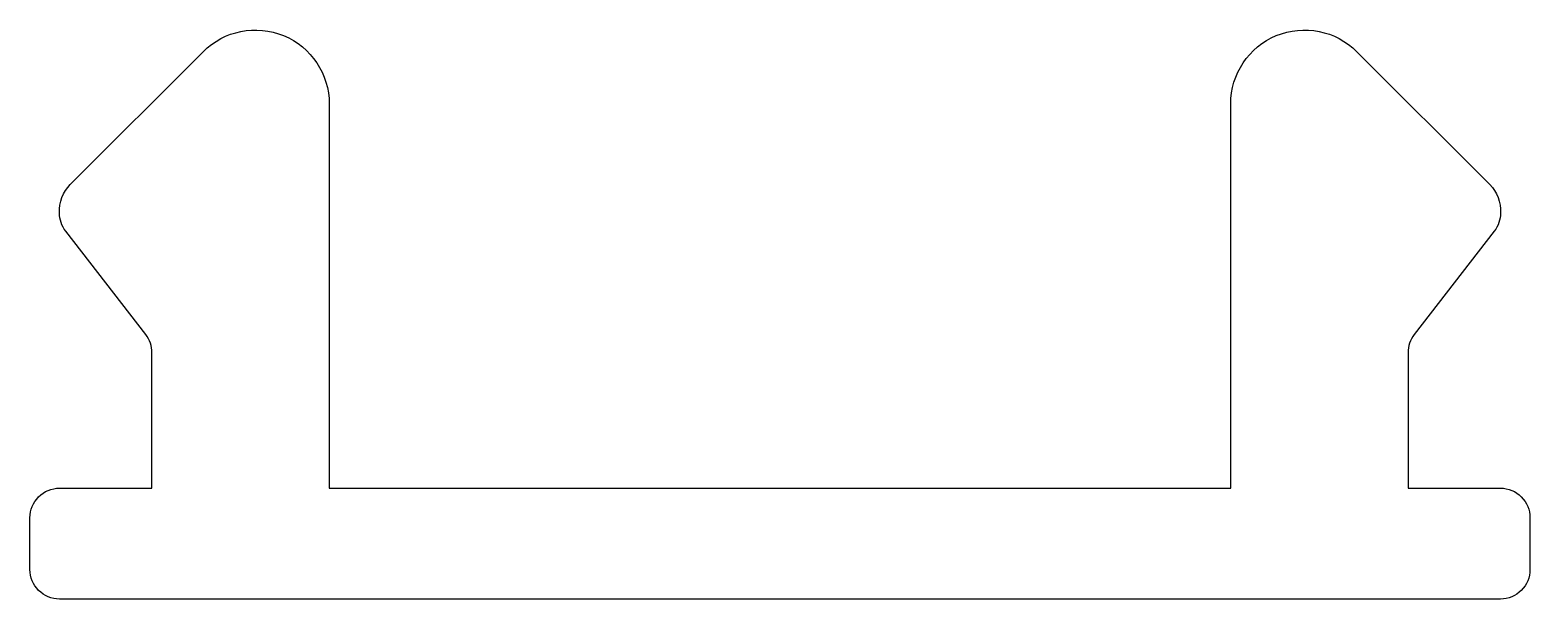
# Model space of a CAD drawing. Extents: x 172.3 to 192.6, y 233.3 to 241.
import ezdxf

# ---------------------------------------------------------------- set-up
doc = ezdxf.new("R2010")
doc.units = 0
doc.layers.add('ANA', color=220, linetype='CONTINUOUS')

msp = doc.modelspace()

# ---------------------------------------------------------------- linework, layer by layer
at = {"layer": 'ANA'}
msp.add_lwpolyline([(172.337, 234.366, -0.414214), (172.737, 234.766), (173.987, 234.766), (173.987, 236.599, 0.166182), (173.904, 236.844), (172.821, 238.242, -0.169383), (172.737, 238.492, -0.214746), (172.883, 238.876), (174.68, 240.673, -0.668179), (176.387, 239.966), (176.387, 234.766), (188.587, 234.766), (188.587, 239.966, -0.668179), (190.294, 240.673), (192.092, 238.876, -0.214746), (192.237, 238.492, -0.169383), (192.154, 238.242), (191.071, 236.844, 0.166182), (190.987, 236.599), (190.987, 234.766), (192.237, 234.766, -0.414214), (192.637, 234.366), (192.637, 233.666, -0.414214), (192.237, 233.266), (172.737, 233.266, -0.414214), (172.337, 233.666)], format="xyb", close=True, dxfattribs=at)

doc.saveas('drawing.dxf')
